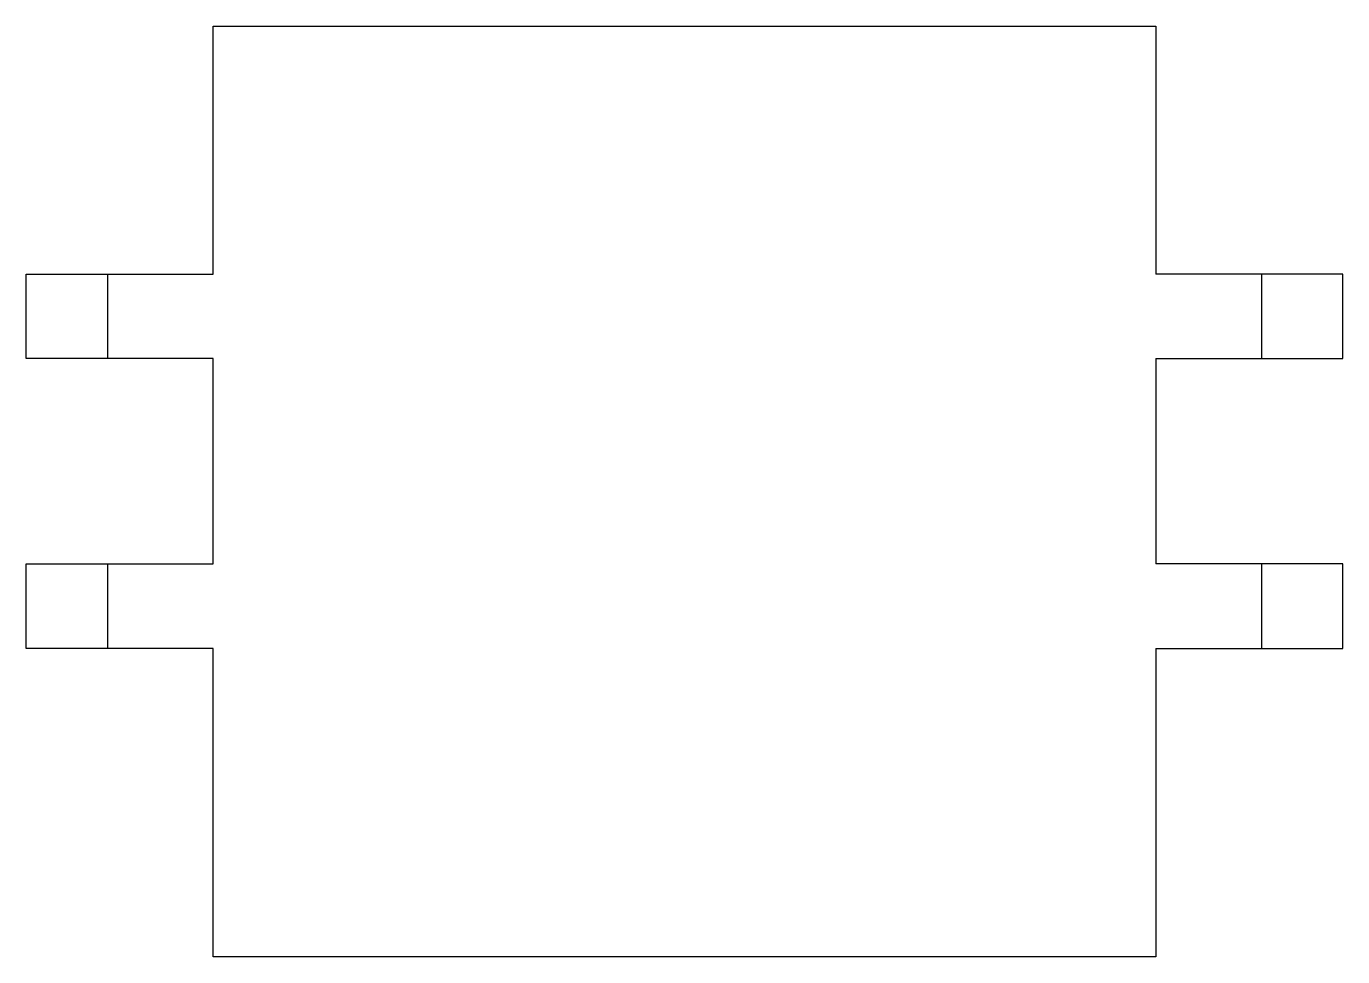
# Model space of a CAD drawing. Extents: x -54 to 54, y 1 to 78.
import ezdxf

# ---------------------------------------------------------------- set-up
doc = ezdxf.new("R2010")
doc.units = 0
doc.layers.add('Unfold_Sketch001', color=7, linetype='CONTINUOUS')

msp = doc.modelspace()

# ---------------------------------------------------------------- linework, layer by layer
at = {"layer": 'Unfold_Sketch001'}
for p, q in [((-39, 57.5), (-39, 78)), ((-39, 78), (39, 78)), ((39, 78), (39, 57.5)), ((-54.4558, 50.5), (-54.4558, 57.5)), ((-54.4558, 57.5), (-39, 57.5)), ((-47.7279, 57.5), (-47.7279, 50.5)), ((54.4558, 57.5), (39, 57.5)), ((47.7279, 57.5), (47.7279, 50.5)), ((54.4558, 50.5), (54.4558, 57.5)), ((-39, 50.5), (-54.4558, 50.5)), ((-39, 33.5), (-39, 50.5)), ((39, 50.5), (54.4558, 50.5)), ((39, 50.5), (39, 33.5)), ((-54.4558, 26.5), (-54.4558, 33.5)), ((-54.4558, 33.5), (-39, 33.5)), ((-47.7279, 33.5), (-47.7279, 26.5)), ((54.4558, 33.5), (39, 33.5)), ((47.7279, 33.5), (47.7279, 26.5)), ((54.4558, 26.5), (54.4558, 33.5)), ((-39, 26.5), (-54.4558, 26.5)), ((-39, 1), (-39, 26.5)), ((39, 26.5), (54.4558, 26.5)), ((39, 26.5), (39, 1)), ((39, 1), (-39, 1))]:
    msp.add_line(p, q, dxfattribs=at)

doc.saveas('drawing.dxf')
